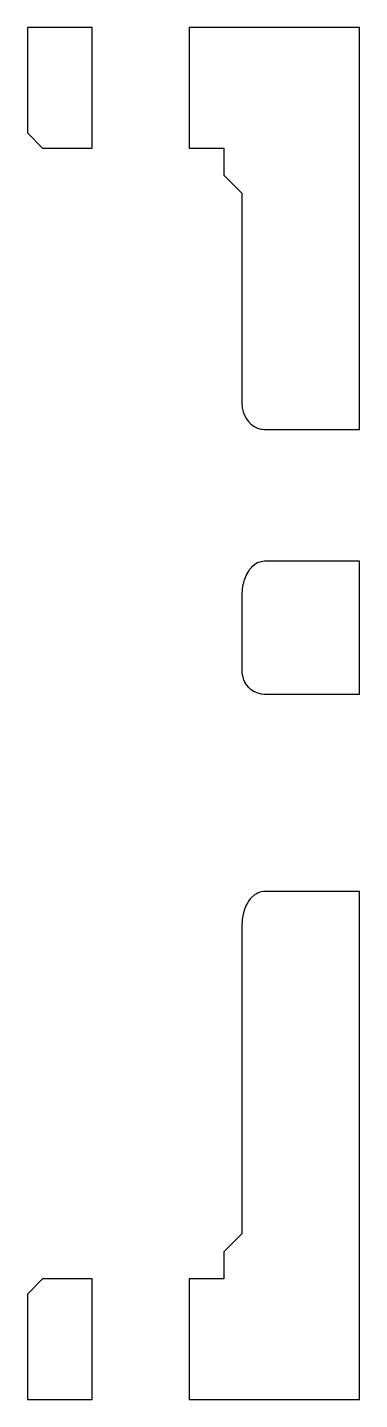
# Model space of a CAD drawing. Header units: metres. Extents: x 0 to 47.5, y 0 to 45.5.
# Drawn here: x 0 to 11, y 0 to 45.5 of the extents above.
import ezdxf

# ---------------------------------------------------------------- set-up
doc = ezdxf.new("R2010")
doc.units = ezdxf.units.M

msp = doc.modelspace()

# ---------------------------------------------------------------- linework, layer by layer
for p, q in [((2.14285, 45.5), (0, 45.5)), ((0, 45.5), (0, 42)), ((2.14285, 41.5), (2.14285, 45.5)), ((11, 45.5), (5.35217, 45.5)), ((5.35217, 45.5), (5.35217, 41.5)), ((11, 32.1673), (11, 45.5)), ((0, 42), (0.5, 41.5)), ((0.5, 41.5), (2.14285, 41.5)), ((5.35217, 41.5), (6.5, 41.5)), ((6.5, 41.5), (6.5, 40.6041)), ((6.5, 40.6041), (7.10409, 40)), ((7.10409, 40), (7.10409, 33.0097)), ((7.10409, 33.0097), (7.10909, 32.9403)), ((7.10909, 32.9403), (7.11332, 32.8816)), ((7.11332, 32.8816), (7.13135, 32.7995)), ((7.13135, 32.7995), (7.14079, 32.7566)), ((7.14079, 32.7566), (7.17567, 32.6646)), ((7.17567, 32.6646), (7.18583, 32.6378)), ((7.18583, 32.6378), (7.24066, 32.5401)), ((7.24066, 32.5401), (7.24732, 32.5282)), ((7.24732, 32.5282), (7.32196, 32.4327)), ((7.32196, 32.4327), (7.32376, 32.4302)), ((7.32376, 32.4302), (7.32404, 32.4299)), ((7.32404, 32.4299), (7.41325, 32.3387)), ((7.41325, 32.3387), (7.42496, 32.3301)), ((7.42496, 32.3301), (7.51359, 32.2651)), ((7.51359, 32.2651), (7.5361, 32.254)), ((7.5361, 32.254), (7.62232, 32.2112)), ((7.62232, 32.2112), (7.65318, 32.2023)), ((7.65318, 32.2023), (7.73676, 32.1783)), ((7.73676, 32.1783), (7.77228, 32.175)), ((7.77228, 32.175), (7.85409, 32.1673)), ((7.85409, 32.1673), (11, 32.1673)), ((7.73243, 27.7822), (7.62232, 27.7435)), ((7.73676, 27.7837), (7.73243, 27.7822)), ((7.85409, 27.7972), (7.73676, 27.7837)), ((11, 27.7972), (7.85409, 27.7972)), ((11, 23.3937), (11, 27.7972)), ((7.244, 27.3369), (7.18583, 27.198)), ((7.24732, 27.3448), (7.244, 27.3369)), ((7.31999, 27.4693), (7.24732, 27.3448)), ((7.32376, 27.4758), (7.31999, 27.4693)), ((7.40921, 27.5826), (7.32376, 27.4758)), ((7.41325, 27.5876), (7.40921, 27.5826)), ((7.5094, 27.6738), (7.41325, 27.5876)), ((7.51359, 27.6776), (7.5094, 27.6738)), ((7.61805, 27.7409), (7.51359, 27.6776)), ((7.62232, 27.7435), (7.61805, 27.7409)), ((7.11266, 26.8592), (7.10409, 26.6998)), ((7.11332, 26.8715), (7.11266, 26.8592)), ((7.139, 27.028), (7.11332, 26.8715)), ((7.14079, 27.0389), (7.139, 27.028)), ((7.18315, 27.1885), (7.14079, 27.0389)), ((7.18583, 27.198), (7.18315, 27.1885)), ((7.10409, 26.6998), (7.10409, 24.1436)), ((7.10409, 24.1436), (7.10607, 24.1184)), ((7.10607, 24.1184), (7.11332, 24.0264)), ((7.11332, 24.0264), (7.11847, 24.0049)), ((7.11847, 24.0049), (7.14079, 23.912)), ((7.14079, 23.912), (7.14793, 23.8948)), ((7.14793, 23.8948), (7.18583, 23.8033)), ((7.18583, 23.8033), (7.19375, 23.7904)), ((7.19375, 23.7904), (7.24732, 23.7031)), ((7.24732, 23.7031), (7.25493, 23.6942)), ((7.25493, 23.6942), (7.32376, 23.6136)), ((7.32376, 23.6136), (7.33015, 23.6082)), ((7.33015, 23.6082), (7.41325, 23.5372)), ((7.41325, 23.5372), (7.41787, 23.5344)), ((7.41787, 23.5344), (7.51359, 23.4758)), ((7.51359, 23.4758), (7.51625, 23.4747)), ((7.51625, 23.4747), (7.62232, 23.4308)), ((7.62232, 23.4308), (7.62324, 23.4306)), ((7.62324, 23.4306), (7.71178, 23.4093)), ((7.71178, 23.4093), (7.7365, 23.4032)), ((7.7365, 23.4032), (7.73676, 23.4032)), ((7.73676, 23.4032), (7.8534, 23.3938)), ((7.8534, 23.3938), (7.85409, 23.3937)), ((7.85409, 23.3937), (11, 23.3937)), ((7.81597, 16.8428), (7.73676, 16.8337)), ((7.85409, 16.8472), (7.81597, 16.8428)), ((11, 16.8472), (7.85409, 16.8472)), ((11, 0), (11, 16.8472)), ((7.24732, 16.3948), (7.2251, 16.3418)), ((7.2969, 16.4798), (7.24732, 16.3948)), ((7.32376, 16.5258), (7.2969, 16.4798)), ((7.38259, 16.5993), (7.32376, 16.5258)), ((7.41325, 16.6376), (7.38259, 16.5993)), ((7.51359, 16.7276), (7.41325, 16.6376)), ((7.58644, 16.7717), (7.51359, 16.7276)), ((7.62232, 16.7935), (7.58644, 16.7717)), ((7.6994, 16.8206), (7.62232, 16.7935)), ((7.73676, 16.8337), (7.6994, 16.8206)), ((7.13023, 16.0245), (7.11332, 15.9215)), ((7.14079, 16.0889), (7.13023, 16.0245)), ((7.16905, 16.1887), (7.14079, 16.0889)), ((7.18583, 16.248), (7.16905, 16.1887)), ((7.2251, 16.3418), (7.18583, 16.248)), ((7.10965, 15.8533), (7.10409, 15.7498)), ((7.10409, 15.7498), (7.10409, 5.5)), ((7.11332, 15.9215), (7.10965, 15.8533)), ((7.10409, 5.5), (6.5, 4.89591)), ((6.5, 4.89591), (6.5, 4)), ((0.5, 4), (0, 3.5)), ((2.14285, 4), (0.5, 4)), ((2.14285, 0), (2.14285, 4)), ((6.5, 4), (5.35217, 4)), ((5.35217, 4), (5.35217, 0)), ((0, 3.5), (0, 0)), ((0, 0), (2.14285, 0)), ((5.35217, 0), (11, 0))]:
    msp.add_line(p, q)

doc.saveas('drawing.dxf')
